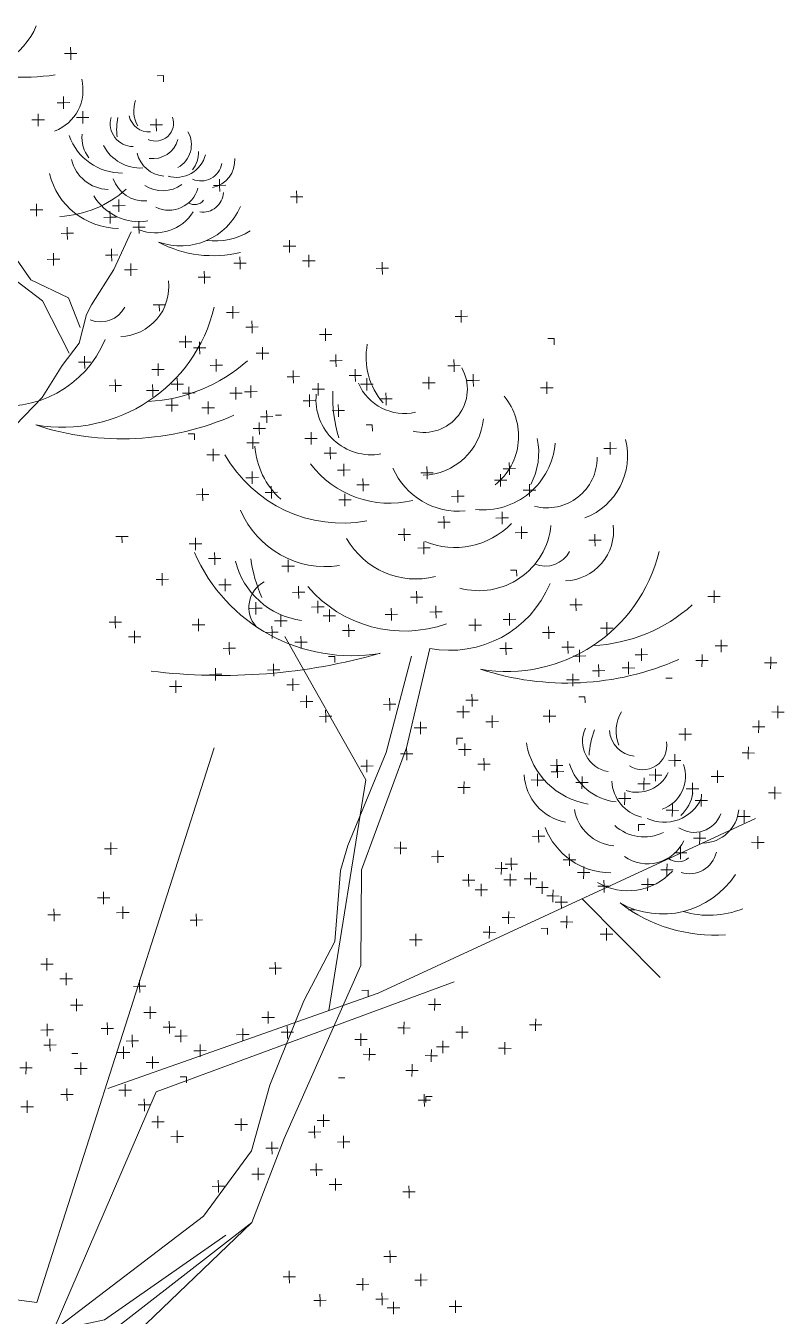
# Model space of a CAD drawing. Header units: inches. Extents: x -6800 to 96653, y -25814 to 17379.
# Drawn here: x 34997.9 to 35090.2, y 226.7 to 383.9 of the extents above; entities that cross this region are included whole.
import ezdxf

# ---------------------------------------------------------------- set-up
doc = ezdxf.new("R2010")
doc.units = ezdxf.units.IN
doc.header["$MEASUREMENT"] = 0
doc.layers.add('JARDINES', color=96, linetype='Continuous', lineweight=0)

# ---------------------------------------------------------------- blocks, each defined once
blk = doc.blocks.new('CapuliElv')
for points in [[(0.8603, 3.2645), (0.8602, 3.2743)], [(0.8603, 3.2645), (0.8504, 3.2644)], [(0.8603, 3.2645), (0.8702, 3.2646)], [(0.8603, 3.2645), (0.8604, 3.2546)], [(0.6504, 3.242), (0.667, 3.1763), (0.6985, 3.0958), (0.7001, 3.0324), (0.753, 2.9184), (0.8155, 2.8704), (0.858, 2.7869)], [(0.6627, 3.237), (0.6807, 3.1733), (0.7071, 3.1121), (0.7123, 3.0955), (0.7169, 3.0486), (0.7382, 3.0096), (0.762, 2.954), (0.7968, 2.9038), (0.8569, 2.8751), (0.8753, 2.8279)], [(1.008, 3.2293), (0.9981, 3.2291)], [(1.008, 3.2293), (1.0081, 3.2193)], [(0.8489, 3.186), (0.8487, 3.1958)], [(0.8085, 3.1586), (0.8084, 3.1684)], [(0.8489, 3.186), (0.8389, 3.1859)], [(0.8489, 3.186), (0.8588, 3.1861)], [(0.8489, 3.186), (0.849, 3.1761)], [(0.8795, 3.1626), (0.8794, 3.1724)], [(0.8085, 3.1586), (0.7986, 3.1585)], [(0.8085, 3.1586), (0.8185, 3.1588)], [(0.8085, 3.1586), (0.8087, 3.1487)], [(0.8795, 3.1626), (0.8696, 3.1625)], [(0.8795, 3.1626), (0.8894, 3.1627)], [(0.8795, 3.1626), (0.8796, 3.1527)], [(0.9966, 3.1508), (0.9867, 3.1506)], [(0.9966, 3.1508), (0.9965, 3.1605)], [(0.9966, 3.1508), (1.0065, 3.1509)], [(0.9966, 3.1508), (0.9967, 3.1408)], [(1.0975, 3.0543), (1.0974, 3.064)], [(1.0975, 3.0543), (1.0876, 3.0541)], [(1.0975, 3.0543), (1.1074, 3.0544)], [(1.0975, 3.0543), (1.0976, 3.0444)], [(1.2202, 3.036), (1.2201, 3.0457)], [(0.8058, 3.0153), (0.8057, 3.0251)], [(0.9369, 3.0218), (0.9368, 3.0316)], [(1.2202, 3.036), (1.2103, 3.0359)], [(1.2202, 3.036), (1.2302, 3.0361)], [(1.2202, 3.036), (1.2204, 3.0261)], [(0.8058, 3.0153), (0.7959, 3.0152)], [(0.8058, 3.0153), (0.8157, 3.0154)], [(0.8058, 3.0153), (0.8059, 3.0054)], [(0.9229, 3.0035), (0.913, 3.0033)], [(0.9229, 3.0035), (0.9228, 3.0132)], [(0.9229, 3.0035), (0.9328, 3.0036)], [(0.9229, 3.0035), (0.923, 2.9936)], [(0.9369, 3.0218), (0.927, 3.0217)], [(0.9369, 3.0218), (0.9468, 3.022)], [(0.9369, 3.0218), (0.937, 3.0119)], [(0.8548, 2.9779), (0.8547, 2.9876)], [(0.969, 2.9876), (0.9591, 2.9875)], [(0.969, 2.9876), (0.9689, 2.9974)], [(0.969, 2.9876), (0.9789, 2.9877)], [(0.969, 2.9876), (0.9691, 2.9777)], [(0.9566, 2.9804), (0.9289, 2.9202), (0.8933, 2.8639), (0.8856, 2.8483), (0.8738, 2.8027), (0.8467, 2.7674), (0.8146, 2.7162), (0.7724, 2.672), (0.7086, 2.6529), (0.6831, 2.6092)], [(0.8548, 2.9779), (0.8449, 2.9778)], [(0.8548, 2.9779), (0.8648, 2.978)], [(0.8548, 2.9779), (0.855, 2.968)], [(1.2088, 2.9575), (1.2087, 2.9672)], [(0.8329, 2.9365), (0.8328, 2.9462)], [(0.9255, 2.9433), (0.9156, 2.9432)], [(0.9255, 2.9433), (0.9254, 2.9531)], [(0.9255, 2.9433), (0.9354, 2.9435)], [(0.9255, 2.9433), (0.9256, 2.9334)], [(1.2088, 2.9575), (1.1989, 2.9574)], [(1.2088, 2.9575), (1.2187, 2.9576)], [(1.2088, 2.9575), (1.2089, 2.9476)], [(1.2394, 2.9341), (1.2393, 2.9438)], [(0.8329, 2.9365), (0.823, 2.9364)], [(0.8329, 2.9365), (0.8428, 2.9366)], [(0.8329, 2.9365), (0.833, 2.9266)], [(0.9561, 2.9199), (0.9462, 2.9198)], [(0.9561, 2.9199), (0.956, 2.9297)], [(0.9561, 2.9199), (0.966, 2.92)], [(0.9561, 2.9199), (0.9562, 2.91)], [(1.13, 2.9305), (1.12, 2.9303)], [(1.13, 2.9305), (1.1298, 2.9402)], [(1.13, 2.9305), (1.1399, 2.9306)], [(1.13, 2.9305), (1.1301, 2.9206)], [(1.2394, 2.9341), (1.2295, 2.934)], [(1.2394, 2.9341), (1.2494, 2.9342)], [(1.2394, 2.9341), (1.2396, 2.9242)], [(1.3565, 2.9222), (1.3466, 2.9221)], [(1.3565, 2.9222), (1.3564, 2.932)], [(1.3565, 2.9222), (1.3664, 2.9223)], [(1.3565, 2.9222), (1.3566, 2.9123)], [(1.0732, 2.9081), (1.0633, 2.9079)], [(1.0732, 2.9081), (1.0731, 2.9178)], [(1.0732, 2.9081), (1.0831, 2.9082)], [(1.0732, 2.9081), (1.0733, 2.8982)], [(1.0014, 2.8638), (0.9915, 2.8637)], [(1.0014, 2.8638), (1.0113, 2.8639)], [(1.0014, 2.8638), (1.0016, 2.8539)], [(1.1185, 2.852), (1.1184, 2.8617)], [(1.1185, 2.852), (1.1086, 2.8518)], [(1.1185, 2.852), (1.1284, 2.8521)], [(1.1185, 2.852), (1.1186, 2.842)], [(1.1492, 2.8286), (1.149, 2.8383)], [(1.4823, 2.8455), (1.4724, 2.8454)], [(1.4823, 2.8455), (1.4822, 2.8553)], [(1.4823, 2.8455), (1.4922, 2.8457)], [(1.4823, 2.8455), (1.4824, 2.8356)], [(1.1492, 2.8286), (1.1392, 2.8284)], [(1.1492, 2.8286), (1.1591, 2.8287)], [(1.1492, 2.8286), (1.1493, 2.8186)], [(1.2662, 2.8167), (1.2661, 2.8264)], [(1.043, 2.8051), (1.0331, 2.805)], [(1.043, 2.8051), (1.0429, 2.8148)], [(1.043, 2.8051), (1.053, 2.8052)], [(1.043, 2.8051), (1.0432, 2.7952)], [(1.0656, 2.7954), (1.0655, 2.8052)], [(1.1658, 2.7868), (1.1656, 2.7965)], [(1.2662, 2.8167), (1.2563, 2.8166)], [(1.2662, 2.8167), (1.2761, 2.8168)], [(1.2662, 2.8167), (1.2663, 2.8068)], [(1.63, 2.8103), (1.6201, 2.8102)], [(1.63, 2.8103), (1.6301, 2.8004)], [(0.8824, 2.7726), (0.8823, 2.7824)], [(1.0656, 2.7954), (1.0557, 2.7953)], [(1.0656, 2.7954), (1.0755, 2.7955)], [(1.0656, 2.7954), (1.0657, 2.7855)], [(1.0921, 2.7676), (1.092, 2.7774)], [(1.1658, 2.7868), (1.1559, 2.7867)], [(1.1658, 2.7868), (1.1757, 2.7869)], [(1.1658, 2.7868), (1.1659, 2.7769)], [(1.2828, 2.7749), (1.2827, 2.7847)], [(1.4709, 2.767), (1.4707, 2.7768)], [(0.8824, 2.7726), (0.8725, 2.7725)], [(0.8824, 2.7726), (0.8924, 2.7728)], [(0.8824, 2.7726), (0.8826, 2.7627)], [(0.9995, 2.7608), (0.9896, 2.7607)], [(0.9995, 2.7608), (0.9994, 2.7705)], [(0.9995, 2.7608), (1.0094, 2.7609)], [(0.9995, 2.7608), (0.9996, 2.7509)], [(1.0921, 2.7676), (1.0822, 2.7675)], [(1.0921, 2.7676), (1.102, 2.7678)], [(1.0921, 2.7676), (1.0922, 2.7577)], [(1.2148, 2.7494), (1.2147, 2.7591)], [(1.2828, 2.7749), (1.2729, 2.7748)], [(1.2828, 2.7749), (1.2927, 2.775)], [(1.2828, 2.7749), (1.283, 2.765)], [(1.3135, 2.7515), (1.3134, 2.7613)], [(1.4709, 2.767), (1.4609, 2.7669)], [(1.4709, 2.767), (1.4808, 2.7672)], [(1.4709, 2.767), (1.471, 2.7571)], [(0.9315, 2.7352), (0.9216, 2.7351)], [(0.9315, 2.7352), (0.9313, 2.7449)], [(0.9315, 2.7352), (0.9414, 2.7353)], [(0.9315, 2.7352), (0.9316, 2.7253)], [(0.9909, 2.7274), (0.9907, 2.7371)], [(1.0302, 2.7374), (1.0202, 2.7373)], [(1.0302, 2.7374), (1.03, 2.7471)], [(1.0302, 2.7374), (1.0401, 2.7375)], [(1.0302, 2.7374), (1.0303, 2.7275)], [(1.1472, 2.7255), (1.1471, 2.7353)], [(1.2148, 2.7494), (1.2049, 2.7492)], [(1.2148, 2.7494), (1.2247, 2.7495)], [(1.2148, 2.7494), (1.2149, 2.7394)], [(1.2545, 2.7296), (1.2544, 2.7393)], [(1.3135, 2.7515), (1.3036, 2.7514)], [(1.3135, 2.7515), (1.3234, 2.7516)], [(1.3135, 2.7515), (1.3136, 2.7416)], [(1.3319, 2.7375), (1.3219, 2.7374)], [(1.3319, 2.7375), (1.3317, 2.7472)], [(1.3319, 2.7375), (1.3418, 2.7376)], [(1.3319, 2.7375), (1.332, 2.7276)], [(1.4305, 2.7397), (1.4206, 2.7395)], [(1.4305, 2.7397), (1.4304, 2.7494)], [(1.4305, 2.7397), (1.4405, 2.7398)], [(1.4305, 2.7397), (1.4307, 2.7298)], [(1.5015, 2.7436), (1.4916, 2.7435)], [(1.5015, 2.7436), (1.5014, 2.7534)], [(1.5015, 2.7436), (1.5114, 2.7438)], [(1.5015, 2.7436), (1.5016, 2.7337)], [(1.6186, 2.7318), (1.6185, 2.7415)], [(0.9909, 2.7274), (0.981, 2.7273)], [(0.9909, 2.7274), (1.0008, 2.7275)], [(0.9909, 2.7274), (0.991, 2.7175)], [(1.0485, 2.7233), (1.0386, 2.7232)], [(1.0485, 2.7233), (1.0484, 2.7331)], [(1.0485, 2.7233), (1.0584, 2.7235)], [(1.0485, 2.7233), (1.0487, 2.7134)], [(1.1234, 2.7231), (1.1135, 2.723)], [(1.1234, 2.7231), (1.1233, 2.7328)], [(1.1234, 2.7231), (1.1333, 2.7232)], [(1.1234, 2.7231), (1.1235, 2.7132)], [(1.1472, 2.7255), (1.1373, 2.7254)], [(1.1472, 2.7255), (1.1571, 2.7256)], [(1.1472, 2.7255), (1.1473, 2.7156)], [(1.2405, 2.7112), (1.2404, 2.721)], [(1.2545, 2.7296), (1.2446, 2.7295)], [(1.2545, 2.7296), (1.2644, 2.7297)], [(1.2545, 2.7296), (1.2546, 2.7197)], [(1.3625, 2.7141), (1.3526, 2.714)], [(1.3625, 2.7141), (1.3624, 2.7238)], [(1.3625, 2.7141), (1.3724, 2.7142)], [(1.3625, 2.7141), (1.3626, 2.7042)], [(1.6186, 2.7318), (1.6087, 2.7317)], [(1.6186, 2.7318), (1.6285, 2.7319)], [(1.6186, 2.7318), (1.6187, 2.7219)], [(1.0215, 2.704), (1.0116, 2.7039)], [(1.0215, 2.704), (1.0214, 2.7137)], [(1.0215, 2.704), (1.0314, 2.7041)], [(1.0215, 2.704), (1.0216, 2.6941)], [(1.0792, 2.6999), (1.0693, 2.6998)], [(1.0792, 2.6999), (1.0791, 2.7097)], [(1.0792, 2.6999), (1.0891, 2.7001)], [(1.0792, 2.6999), (1.0793, 2.69)], [(1.1724, 2.6856), (1.1723, 2.6954)], [(1.2405, 2.7112), (1.2306, 2.7111)], [(1.2405, 2.7112), (1.2504, 2.7113)], [(1.2405, 2.7112), (1.2406, 2.7013)], [(1.2866, 2.6954), (1.2767, 2.6953)], [(1.2866, 2.6954), (1.2865, 2.7051)], [(1.2866, 2.6954), (1.2965, 2.6955)], [(1.2866, 2.6954), (1.2867, 2.6855)], [(1.1607, 2.667), (1.1606, 2.6767)], [(1.1724, 2.6856), (1.1625, 2.6855)], [(1.1724, 2.6856), (1.1824, 2.6858)], [(1.1724, 2.6856), (1.1726, 2.6757)], [(1.1962, 2.6881), (1.1863, 2.688)], [(1.0573, 2.6585), (1.0473, 2.6584)], [(1.0573, 2.6585), (1.0574, 2.6486)], [(1.1505, 2.6442), (1.1504, 2.654)], [(1.1607, 2.667), (1.1508, 2.6669)], [(1.1607, 2.667), (1.1706, 2.6671)], [(1.1607, 2.667), (1.1608, 2.6571)], [(1.2431, 2.6511), (1.243, 2.6608)], [(1.3406, 2.6727), (1.3307, 2.6726)], [(1.3406, 2.6727), (1.3407, 2.6628)], [(1.0871, 2.6248), (1.087, 2.6345)], [(1.1505, 2.6442), (1.1406, 2.6441)], [(1.1505, 2.6442), (1.1604, 2.6443)], [(1.1505, 2.6442), (1.1506, 2.6343)], [(1.2431, 2.6511), (1.2332, 2.651)], [(1.2431, 2.6511), (1.253, 2.6512)], [(1.2431, 2.6511), (1.2432, 2.6412)], [(1.2737, 2.6277), (1.2736, 2.6374)], [(1.7195, 2.6353), (1.7096, 2.6352)], [(1.7195, 2.6353), (1.7194, 2.645)], [(1.7195, 2.6353), (1.7294, 2.6354)], [(1.7195, 2.6353), (1.7196, 2.6254)], [(1.0871, 2.6248), (1.0772, 2.6247)], [(1.0871, 2.6248), (1.0971, 2.6249)], [(1.0871, 2.6248), (1.0873, 2.6149)], [(1.2737, 2.6277), (1.2638, 2.6276)], [(1.2737, 2.6277), (1.2836, 2.6278)], [(1.2737, 2.6277), (1.2738, 2.6178)], [(1.5589, 2.6029), (1.5588, 2.6126)], [(1.1493, 2.5885), (1.1492, 2.5982)], [(1.2953, 2.6006), (1.2854, 2.6005)], [(1.2953, 2.6006), (1.2952, 2.6104)], [(1.2953, 2.6006), (1.3052, 2.6008)], [(1.2953, 2.6006), (1.2954, 2.5907)], [(1.4278, 2.5963), (1.4179, 2.5962)], [(1.4278, 2.5963), (1.4277, 2.6061)], [(1.4278, 2.5963), (1.4377, 2.5965)], [(1.4278, 2.5963), (1.4279, 2.5864)], [(1.5449, 2.5845), (1.5448, 2.5942)], [(1.5589, 2.6029), (1.549, 2.6027)], [(1.5589, 2.6029), (1.5688, 2.603)], [(1.5589, 2.6029), (1.559, 2.5929)], [(1.0704, 2.5615), (1.0703, 2.5712)], [(1.1493, 2.5885), (1.1394, 2.5884)], [(1.1493, 2.5885), (1.1592, 2.5886)], [(1.1493, 2.5885), (1.1494, 2.5786)], [(1.1799, 2.5651), (1.1798, 2.5748)], [(1.3259, 2.5772), (1.316, 2.5771)], [(1.3259, 2.5772), (1.3258, 2.587)], [(1.3259, 2.5772), (1.3358, 2.5774)], [(1.3259, 2.5772), (1.326, 2.5673)], [(1.5449, 2.5845), (1.535, 2.5844)], [(1.5449, 2.5845), (1.5548, 2.5846)], [(1.5449, 2.5845), (1.545, 2.5746)], [(1.591, 2.5686), (1.5909, 2.5784)], [(1.0704, 2.5615), (1.0605, 2.5614)], [(1.0704, 2.5615), (1.0803, 2.5616)], [(1.0704, 2.5615), (1.0705, 2.5516)], [(1.1799, 2.5651), (1.17, 2.565)], [(1.1799, 2.5651), (1.1898, 2.5652)], [(1.1799, 2.5651), (1.18, 2.5552)], [(1.297, 2.5532), (1.2871, 2.5531)], [(1.297, 2.5532), (1.2969, 2.563)], [(1.297, 2.5532), (1.3069, 2.5534)], [(1.297, 2.5532), (1.2971, 2.5433)], [(1.4768, 2.5589), (1.4669, 2.5588)], [(1.4768, 2.5589), (1.4767, 2.5686)], [(1.4768, 2.5589), (1.4868, 2.559)], [(1.4768, 2.5589), (1.477, 2.549)], [(1.591, 2.5686), (1.5811, 2.5685)], [(1.591, 2.5686), (1.6009, 2.5688)], [(1.591, 2.5686), (1.5911, 2.5587)], [(1.5475, 2.5244), (1.5474, 2.5341)], [(1.4549, 2.5175), (1.445, 2.5174)], [(1.4549, 2.5175), (1.4548, 2.5272)], [(1.4549, 2.5175), (1.4648, 2.5176)], [(1.4549, 2.5175), (1.455, 2.5076)], [(1.5475, 2.5244), (1.5376, 2.5242)], [(1.5475, 2.5244), (1.5574, 2.5245)], [(1.5475, 2.5244), (1.5476, 2.5144)], [(1.5781, 2.501), (1.578, 2.5107)], [(0.9419, 2.4948), (0.932, 2.4947)], [(0.9419, 2.4948), (0.9518, 2.495)], [(0.9419, 2.4948), (0.942, 2.4849)], [(1.059, 2.483), (1.0589, 2.4927)], [(1.3916, 2.498), (1.3816, 2.4979)], [(1.3916, 2.498), (1.3914, 2.5078)], [(1.3916, 2.498), (1.4015, 2.4982)], [(1.3916, 2.498), (1.3917, 2.4881)], [(1.5781, 2.501), (1.5682, 2.5008)], [(1.5781, 2.501), (1.588, 2.5011)], [(1.5781, 2.501), (1.5782, 2.491)], [(1.6952, 2.4891), (1.6853, 2.489)], [(1.6952, 2.4891), (1.6951, 2.4988)], [(1.6952, 2.4891), (1.7051, 2.4892)], [(1.6952, 2.4891), (1.6953, 2.4792)], [(1.059, 2.483), (1.0491, 2.4829)], [(1.059, 2.483), (1.0689, 2.4831)], [(1.059, 2.483), (1.0591, 2.4731)], [(1.0896, 2.4596), (1.0895, 2.4693)], [(1.4228, 2.4766), (1.4129, 2.4764)], [(1.4228, 2.4766), (1.4227, 2.4863)], [(1.4228, 2.4766), (1.4327, 2.4767)], [(1.4228, 2.4766), (1.4229, 2.4667)], [(1.0896, 2.4596), (1.0797, 2.4595)], [(1.0896, 2.4596), (1.0995, 2.4597)], [(1.0896, 2.4596), (1.0897, 2.4497)], [(1.2067, 2.4477), (1.1968, 2.4476)], [(1.2067, 2.4477), (1.2066, 2.4575)], [(1.2067, 2.4477), (1.2166, 2.4478)], [(1.2067, 2.4477), (1.2068, 2.4378)], [(1.0061, 2.4264), (0.9962, 2.4263)], [(1.0061, 2.4264), (1.006, 2.4362)], [(1.0061, 2.4264), (1.016, 2.4266)], [(1.0061, 2.4264), (1.0062, 2.4165)], [(1.1062, 2.4178), (1.1061, 2.4276)], [(1.5705, 2.4413), (1.5606, 2.4412)], [(1.5705, 2.4413), (1.5706, 2.4314)], [(1.1062, 2.4178), (1.0963, 2.4177)], [(1.1062, 2.4178), (1.1161, 2.4179)], [(1.1062, 2.4178), (1.1064, 2.4079)], [(1.2233, 2.406), (1.2134, 2.4058)], [(1.2233, 2.406), (1.2232, 2.4157)], [(1.2233, 2.406), (1.2332, 2.4061)], [(1.2233, 2.406), (1.2234, 2.396)], [(1.4113, 2.3981), (1.4112, 2.4078)], [(1.8849, 2.3991), (1.885, 2.4088)], [(1.1553, 2.3804), (1.1551, 2.3901)], [(1.2539, 2.3826), (1.2538, 2.3923)], [(1.4113, 2.3981), (1.4014, 2.3979)], [(1.4113, 2.3981), (1.4212, 2.3982)], [(1.4113, 2.3981), (1.4114, 2.3882)], [(1.665, 2.3861), (1.6551, 2.386)], [(1.665, 2.3861), (1.6649, 2.3958)], [(1.665, 2.3861), (1.675, 2.3862)], [(1.665, 2.3861), (1.6652, 2.3762)], [(1.8849, 2.3991), (1.875, 2.3992)], [(1.8849, 2.3991), (1.8848, 2.3892)], [(1.8849, 2.3991), (1.8948, 2.399)], [(0.9313, 2.3584), (0.9312, 2.3681)], [(1.1553, 2.3804), (1.1453, 2.3803)], [(1.1553, 2.3804), (1.1652, 2.3805)], [(1.1553, 2.3804), (1.1554, 2.3705)], [(1.195, 2.3606), (1.1949, 2.3704)], [(1.2539, 2.3826), (1.244, 2.3824)], [(1.2539, 2.3826), (1.2639, 2.3827)], [(1.2539, 2.3826), (1.2541, 2.3726)], [(1.2723, 2.3685), (1.2624, 2.3684)], [(1.2723, 2.3685), (1.2722, 2.3783)], [(1.2723, 2.3685), (1.2822, 2.3686)], [(1.2723, 2.3685), (1.2724, 2.3586)], [(1.371, 2.3707), (1.3611, 2.3706)], [(1.371, 2.3707), (1.3709, 2.3804)], [(1.371, 2.3707), (1.3809, 2.3708)], [(1.371, 2.3707), (1.3711, 2.3608)], [(1.442, 2.3747), (1.4321, 2.3745)], [(1.442, 2.3747), (1.4419, 2.3844)], [(1.442, 2.3747), (1.4519, 2.3748)], [(1.442, 2.3747), (1.4421, 2.3648)], [(1.559, 2.3628), (1.5589, 2.3725)], [(0.9313, 2.3584), (0.9214, 2.3583)], [(0.9313, 2.3584), (0.9412, 2.3585)], [(0.9313, 2.3584), (0.9315, 2.3485)], [(0.962, 2.335), (0.9619, 2.3447)], [(1.0639, 2.3541), (1.054, 2.354)], [(1.0639, 2.3541), (1.0638, 2.3638)], [(1.0639, 2.3541), (1.0738, 2.3542)], [(1.0639, 2.3541), (1.064, 2.3442)], [(1.181, 2.3422), (1.1808, 2.352)], [(1.195, 2.3606), (1.1851, 2.3605)], [(1.195, 2.3606), (1.2049, 2.3607)], [(1.195, 2.3606), (1.1951, 2.3507)], [(1.303, 2.3451), (1.2931, 2.345)], [(1.303, 2.3451), (1.3029, 2.3548)], [(1.303, 2.3451), (1.3129, 2.3452)], [(1.303, 2.3451), (1.3031, 2.3352)], [(1.5044, 2.3537), (1.4945, 2.3535)], [(1.5044, 2.3537), (1.5043, 2.3634)], [(1.5044, 2.3537), (1.5144, 2.3538)], [(1.5044, 2.3537), (1.5046, 2.3438)], [(1.559, 2.3628), (1.5491, 2.3627)], [(1.559, 2.3628), (1.569, 2.3629)], [(1.559, 2.3628), (1.5592, 2.3529)], [(1.6215, 2.3418), (1.6214, 2.3515)], [(1.7141, 2.3487), (1.7042, 2.3485)], [(1.7141, 2.3487), (1.714, 2.3584)], [(1.7141, 2.3487), (1.724, 2.3488)], [(1.7141, 2.3487), (1.7142, 2.3387)], [(0.962, 2.335), (0.9521, 2.3349)], [(0.962, 2.335), (0.9719, 2.3351)], [(0.962, 2.335), (0.9621, 2.3251)], [(1.1129, 2.3167), (1.1128, 2.3264)], [(1.181, 2.3422), (1.171, 2.3421)], [(1.181, 2.3422), (1.1909, 2.3424)], [(1.181, 2.3422), (1.1811, 2.3323)], [(1.2716, 1.7396), (1.3302, 2.1071), (1.2014, 2.3354)], [(1.2271, 2.3264), (1.2172, 2.3263)], [(1.2271, 2.3264), (1.227, 2.3361)], [(1.2271, 2.3264), (1.237, 2.3265)], [(1.2271, 2.3264), (1.2272, 2.3165)], [(1.5535, 2.3162), (1.5534, 2.326)], [(1.6215, 2.3418), (1.6116, 2.3417)], [(1.6215, 2.3418), (1.6314, 2.3419)], [(1.6215, 2.3418), (1.6216, 2.3319)], [(1.6522, 2.3184), (1.652, 2.3281)], [(1.8963, 2.3206), (1.8964, 2.3303)], [(1.403, 2.3041), (1.3625, 2.1504), (1.3019, 2.0026), (1.2901, 1.9624), (1.2812, 1.8496), (1.2318, 1.7551), (1.1773, 1.6207), (1.1484, 1.5157), (1.072, 1.4116), (0.8323, 1.2293)], [(1.4322, 2.3166), (1.3953, 2.1583), (1.3232, 1.9637), (1.3224, 1.8115), (1.2004, 1.5356), (1.1488, 1.4019), (0.9543, 1.2154)], [(1.1129, 2.3167), (1.103, 2.3166)], [(1.1129, 2.3167), (1.1228, 2.3168)], [(1.1129, 2.3167), (1.113, 2.3068)], [(1.281, 2.3037), (1.2711, 2.3036)], [(1.281, 2.3037), (1.2812, 2.2938)], [(1.5535, 2.3162), (1.5436, 2.3161)], [(1.5535, 2.3162), (1.5634, 2.3163)], [(1.5535, 2.3162), (1.5536, 2.3063)], [(1.6522, 2.3184), (1.6422, 2.3183)], [(1.6522, 2.3184), (1.6621, 2.3185)], [(1.6522, 2.3184), (1.6523, 2.3085)], [(1.6705, 2.3044), (1.6606, 2.3042)], [(1.6705, 2.3044), (1.6704, 2.3141)], [(1.6705, 2.3044), (1.6805, 2.3045)], [(1.6705, 2.3044), (1.6707, 2.2944)], [(1.7692, 2.3065), (1.7593, 2.3064)], [(1.7692, 2.3065), (1.7691, 2.3163)], [(1.7692, 2.3065), (1.7791, 2.3067)], [(1.7692, 2.3065), (1.7693, 2.2966)], [(1.8657, 2.2972), (1.8658, 2.3069)], [(1.8963, 2.3206), (1.8864, 2.3207)], [(1.8963, 2.3206), (1.8962, 2.3107)], [(1.8963, 2.3206), (1.9062, 2.3205)], [(1.9752, 2.2936), (1.9753, 2.3033)], [(1.091, 2.2753), (1.0909, 2.285)], [(1.1835, 2.2821), (1.1834, 2.2919)], [(1.7012, 2.281), (1.7011, 2.2907)], [(1.7486, 2.2853), (1.7387, 2.2854)], [(1.7486, 2.2853), (1.7485, 2.2754)], [(1.7486, 2.2853), (1.7487, 2.2951)], [(1.7486, 2.2853), (1.7585, 2.2852)], [(1.8657, 2.2972), (1.8558, 2.2973)], [(1.8657, 2.2972), (1.8656, 2.2873)], [(1.8657, 2.2972), (1.8756, 2.2971)], [(1.9752, 2.2936), (1.9653, 2.2937)], [(1.9752, 2.2936), (1.975, 2.2837)], [(1.9752, 2.2936), (1.9851, 2.2934)], [(1.0276, 2.2558), (1.0275, 2.2655)], [(1.091, 2.2753), (1.0811, 2.2751)], [(1.091, 2.2753), (1.1009, 2.2754)], [(1.091, 2.2753), (1.0911, 2.2653)], [(1.1835, 2.2821), (1.1736, 2.282)], [(1.1835, 2.2821), (1.1935, 2.2822)], [(1.1835, 2.2821), (1.1837, 2.2722)], [(1.2142, 2.2587), (1.2141, 2.2684)], [(1.66, 2.2663), (1.6501, 2.2662)], [(1.66, 2.2663), (1.6599, 2.2761)], [(1.66, 2.2663), (1.6699, 2.2664)], [(1.66, 2.2663), (1.6601, 2.2564)], [(1.7012, 2.281), (1.6913, 2.2808)], [(1.7012, 2.281), (1.7111, 2.2811)], [(1.7012, 2.281), (1.7013, 2.271)], [(1.8183, 2.2691), (1.8083, 2.269)], [(1.0276, 2.2558), (1.0177, 2.2557)], [(1.0276, 2.2558), (1.0375, 2.2559)], [(1.0276, 2.2558), (1.0277, 2.2459)], [(1.2142, 2.2587), (1.2043, 2.2586)], [(1.2142, 2.2587), (1.2241, 2.2588)], [(1.2142, 2.2587), (1.2143, 2.2488)], [(1.2357, 2.2317), (1.2356, 2.2414)], [(1.4994, 2.2339), (1.4993, 2.2436)], [(1.2357, 2.2317), (1.2258, 2.2316)], [(1.2357, 2.2317), (1.2457, 2.2318)], [(1.2357, 2.2317), (1.2359, 2.2218)], [(1.3683, 2.2274), (1.3584, 2.2273)], [(1.3683, 2.2274), (1.3682, 2.2371)], [(1.3683, 2.2274), (1.3782, 2.2275)], [(1.3683, 2.2274), (1.3684, 2.2175)], [(1.4854, 2.2155), (1.4852, 2.2252)], [(1.4994, 2.2339), (1.4895, 2.2338)], [(1.4994, 2.2339), (1.5093, 2.234)], [(1.4994, 2.2339), (1.4995, 2.224)], [(1.6793, 2.2395), (1.6693, 2.2394)], [(1.6793, 2.2395), (1.6794, 2.2296)], [(1.9866, 2.2151), (1.9867, 2.2248)], [(1.2664, 2.2083), (1.2565, 2.2082)], [(1.2664, 2.2083), (1.2663, 2.218)], [(1.2664, 2.2083), (1.2763, 2.2084)], [(1.2664, 2.2083), (1.2665, 2.1984)], [(1.4854, 2.2155), (1.4755, 2.2154)], [(1.4854, 2.2155), (1.4953, 2.2156)], [(1.4854, 2.2155), (1.4855, 2.2056)], [(1.5315, 2.1997), (1.5314, 2.2094)], [(1.6228, 2.2086), (1.6129, 2.2088)], [(1.6228, 2.2086), (1.6227, 2.1987)], [(1.6228, 2.2086), (1.6229, 2.2184)], [(1.6228, 2.2086), (1.6327, 2.2085)], [(1.956, 2.1917), (1.9561, 2.2014)], [(1.9866, 2.2151), (1.9767, 2.2152)], [(1.9866, 2.2151), (1.9865, 2.2052)], [(1.9866, 2.2151), (1.9965, 2.2149)], [(1.4173, 2.1899), (1.4074, 2.1898)], [(1.4173, 2.1899), (1.4172, 2.1997)], [(1.4173, 2.1899), (1.4272, 2.1901)], [(1.4173, 2.1899), (1.4174, 2.18)], [(1.5315, 2.1997), (1.5216, 2.1996)], [(1.5315, 2.1997), (1.5414, 2.1998)], [(1.5315, 2.1997), (1.5316, 2.1898)], [(1.8389, 2.1798), (1.829, 2.1799)], [(1.8389, 2.1798), (1.8388, 2.1699)], [(1.8389, 2.1798), (1.839, 2.1895)], [(1.8389, 2.1798), (1.8488, 2.1797)], [(1.956, 2.1917), (1.9461, 2.1918)], [(1.956, 2.1917), (1.9558, 2.1818)], [(1.956, 2.1917), (1.9659, 2.1915)], [(1.4751, 2.1734), (1.475, 2.1635)], [(1.4751, 2.1734), (1.485, 2.1733)], [(1.4879, 2.1554), (1.4878, 2.1651)], [(1.9393, 2.1499), (1.9395, 2.1596)], [(1.332, 2.1291), (1.3319, 2.1388)], [(1.3954, 2.1485), (1.3855, 2.1484)], [(1.3954, 2.1485), (1.3953, 2.1583)], [(1.3954, 2.1485), (1.4053, 2.1486)], [(1.3954, 2.1485), (1.3955, 2.1386)], [(1.4879, 2.1554), (1.478, 2.1553)], [(1.4879, 2.1554), (1.4979, 2.1555)], [(1.4879, 2.1554), (1.4881, 2.1455)], [(1.5186, 2.132), (1.5185, 2.1417)], [(1.6343, 2.1301), (1.6344, 2.1399)], [(1.8223, 2.138), (1.8224, 2.1478)], [(1.9393, 2.1499), (1.9294, 2.15)], [(1.9393, 2.1499), (1.9392, 2.14)], [(1.9393, 2.1499), (1.9493, 2.1498)], [(1.332, 2.1291), (1.3221, 2.1289)], [(1.332, 2.1291), (1.3419, 2.1292)], [(1.332, 2.1291), (1.3321, 2.1192)], [(1.5186, 2.132), (1.5087, 2.1319)], [(1.5186, 2.132), (1.5285, 2.1321)], [(1.5186, 2.132), (1.5187, 2.1221)], [(1.6343, 2.1301), (1.6243, 2.1303)], [(1.6357, 2.1201), (1.6257, 2.12)], [(1.6343, 2.1301), (1.6341, 2.1202)], [(1.6343, 2.1301), (1.6442, 2.13)], [(1.6357, 2.1201), (1.6355, 2.1299)], [(1.6357, 2.1201), (1.6456, 2.1202)], [(1.6357, 2.1201), (1.6358, 2.1102)], [(1.7916, 2.1146), (1.7918, 2.1244)], [(1.8223, 2.138), (1.8124, 2.1382)], [(1.8223, 2.138), (1.8222, 2.1281)], [(1.8223, 2.138), (1.8322, 2.1379)], [(1.8903, 2.1125), (1.8904, 2.1222)], [(1.4865, 2.0949), (1.4867, 2.1046)], [(1.6036, 2.1067), (1.5937, 2.1069)], [(1.6036, 2.1067), (1.6035, 2.0968)], [(1.6036, 2.1067), (1.6037, 2.1165)], [(1.6036, 2.1067), (1.6135, 2.1066)], [(1.6746, 2.1028), (1.6647, 2.1029)], [(1.6746, 2.1028), (1.6744, 2.0929)], [(1.6746, 2.1028), (1.6747, 2.1125)], [(1.6746, 2.1028), (1.6845, 2.1027)], [(1.7733, 2.1006), (1.7633, 2.1007)], [(1.7733, 2.1006), (1.7731, 2.0907)], [(1.7733, 2.1006), (1.7734, 2.1103)], [(1.7733, 2.1006), (1.7832, 2.1005)], [(1.7916, 2.1146), (1.7817, 2.1148)], [(1.7916, 2.1146), (1.7915, 2.1047)], [(1.7916, 2.1146), (1.8015, 2.1145)], [(1.8506, 2.0927), (1.8507, 2.1024)], [(1.8903, 2.1125), (1.8804, 2.1126)], [(1.8903, 2.1125), (1.8902, 2.1025)], [(1.8903, 2.1125), (1.9002, 2.1123)], [(1.4865, 2.0949), (1.4766, 2.095)], [(1.4865, 2.0949), (1.4864, 2.085)], [(1.4865, 2.0949), (1.4965, 2.0948)], [(1.7426, 2.0772), (1.7327, 2.0773)], [(1.7426, 2.0772), (1.7425, 2.0673)], [(1.7426, 2.0772), (1.7427, 2.0869)], [(1.7426, 2.0772), (1.7525, 2.0771)], [(1.8506, 2.0927), (1.8407, 2.0928)], [(1.8506, 2.0927), (1.8505, 2.0828)], [(1.8506, 2.0927), (1.8605, 2.0926)], [(1.8646, 2.0743), (1.8647, 2.0841)], [(1.9817, 2.0862), (1.9718, 2.0863)], [(1.9817, 2.0862), (1.9816, 2.0763)], [(1.9817, 2.0862), (1.9818, 2.0959)], [(1.9817, 2.0862), (1.9916, 2.0861)], [(1.8185, 2.0585), (1.8086, 2.0586)], [(1.8185, 2.0585), (1.8184, 2.0486)], [(1.8185, 2.0585), (1.8186, 2.0682)], [(1.8185, 2.0585), (1.8284, 2.0584)], [(1.8646, 2.0743), (1.8547, 2.0744)], [(1.8646, 2.0743), (1.8645, 2.0644)], [(1.8646, 2.0743), (1.8745, 2.0742)], [(1.9327, 2.0488), (1.9328, 2.0585)], [(1.7645, 2.0358), (1.7644, 2.0259)], [(1.7645, 2.0358), (1.7744, 2.0357)], [(1.9327, 2.0488), (1.9228, 2.0489)], [(1.9327, 2.0488), (1.9326, 2.0388)], [(1.9327, 2.0488), (1.9426, 2.0486)], [(1.6055, 2.0171), (1.5956, 2.017)], [(1.6055, 2.0171), (1.6054, 2.0269)], [(1.6055, 2.0171), (1.6154, 2.0172)], [(1.6055, 2.0171), (1.6056, 2.0072)], [(1.862, 2.0142), (1.8622, 2.0239)], [(1.9546, 2.0073), (1.9547, 2.0171)], [(0.9241, 1.9974), (0.9142, 1.9973)], [(0.9241, 1.9974), (0.924, 2.0071)], [(0.9241, 1.9974), (0.9341, 1.9975)], [(0.9241, 1.9974), (0.9243, 1.9875)], [(1.3856, 1.9984), (1.3757, 1.9985)], [(1.3856, 1.9984), (1.3855, 1.9885)], [(1.3856, 1.9984), (1.3857, 2.0081)], [(1.3856, 1.9984), (1.3955, 1.9983)], [(1.8314, 1.9908), (1.8315, 2.0005)], [(1.862, 2.0142), (1.8521, 2.0143)], [(1.862, 2.0142), (1.8619, 2.0043)], [(1.862, 2.0142), (1.872, 2.0141)], [(1.9546, 2.0073), (1.9447, 2.0075)], [(1.9546, 2.0073), (1.9545, 1.9974)], [(1.9546, 2.0073), (1.9645, 2.0072)], [(1.4449, 1.9847), (1.435, 1.9846)], [(1.4449, 1.9847), (1.4448, 1.9944)], [(1.4449, 1.9847), (1.4548, 1.9848)], [(1.4449, 1.9847), (1.445, 1.9748)], [(1.5462, 1.966), (1.5463, 1.9757)], [(1.562, 1.9728), (1.5619, 1.9826)], [(1.6545, 1.9797), (1.6446, 1.9796)], [(1.6545, 1.9797), (1.6544, 1.9894)], [(1.6545, 1.9797), (1.6645, 1.9798)], [(1.6545, 1.9797), (1.6547, 1.9698)], [(1.8314, 1.9908), (1.8215, 1.9909)], [(1.8314, 1.9908), (1.8313, 1.9809)], [(1.8314, 1.9908), (1.8413, 1.9907)], [(1.4939, 1.9472), (1.4938, 1.957)], [(1.5462, 1.966), (1.5363, 1.9661)], [(1.5462, 1.966), (1.5461, 1.956)], [(1.5462, 1.966), (1.5561, 1.9658)], [(1.562, 1.9728), (1.5521, 1.9727)], [(1.5602, 1.9476), (1.5603, 1.9573)], [(1.562, 1.9728), (1.5719, 1.9729)], [(1.562, 1.9728), (1.5621, 1.9629)], [(1.5926, 1.9494), (1.5925, 1.9592)], [(1.6773, 1.9595), (1.6674, 1.9596)], [(1.6773, 1.9595), (1.6772, 1.9495)], [(1.6773, 1.9595), (1.6774, 1.9692)], [(1.6773, 1.9595), (1.6872, 1.9593)], [(1.8098, 1.9638), (1.7999, 1.9639)], [(1.8098, 1.9638), (1.8097, 1.9538)], [(1.8098, 1.9638), (1.81, 1.9735)], [(1.8098, 1.9638), (1.8198, 1.9636)], [(1.4939, 1.9472), (1.484, 1.9471)], [(1.4939, 1.9472), (1.5038, 1.9474)], [(1.4939, 1.9472), (1.4941, 1.9373)], [(1.5141, 1.9318), (1.5142, 1.9415)], [(1.5602, 1.9476), (1.5503, 1.9477)], [(1.5602, 1.9476), (1.5601, 1.9377)], [(1.5602, 1.9476), (1.5701, 1.9475)], [(1.5926, 1.9494), (1.5827, 1.9493)], [(1.5926, 1.9494), (1.6025, 1.9495)], [(1.5926, 1.9494), (1.5927, 1.9395)], [(1.611, 1.9354), (1.6011, 1.9353)], [(1.611, 1.9354), (1.6109, 1.9451)], [(1.611, 1.9354), (1.6209, 1.9355)], [(1.611, 1.9354), (1.6111, 1.9255)], [(1.7097, 1.9376), (1.6998, 1.9374)], [(1.7097, 1.9376), (1.7096, 1.9473)], [(1.7097, 1.9376), (1.7196, 1.9377)], [(1.7097, 1.9376), (1.7098, 1.9276)], [(1.7792, 1.9404), (1.7693, 1.9405)], [(1.7792, 1.9404), (1.7791, 1.9304)], [(1.7792, 1.9404), (1.7793, 1.9501)], [(1.7792, 1.9404), (1.7891, 1.9402)], [(0.9127, 1.9189), (0.9028, 1.9188)], [(0.9127, 1.9189), (0.9126, 1.9286)], [(0.9127, 1.9189), (0.9226, 1.919)], [(0.9127, 1.9189), (0.9128, 1.909)], [(1.5141, 1.9318), (1.5042, 1.9319)], [(1.5141, 1.9318), (1.514, 1.9218)], [(1.5141, 1.9318), (1.524, 1.9316)], [(1.6283, 1.922), (1.6184, 1.9221)], [(1.6283, 1.922), (1.6281, 1.9121)], [(1.6283, 1.922), (1.6284, 1.9318)], [(1.6283, 1.922), (1.6382, 1.9219)], [(1.6416, 1.912), (1.6415, 1.9217)], [(0.8339, 1.8919), (0.8239, 1.8918)], [(0.8339, 1.8919), (0.8337, 1.9016)], [(0.8339, 1.8919), (0.8438, 1.892)], [(0.8339, 1.8919), (0.834, 1.882)], [(0.9433, 1.8955), (0.9334, 1.8954)], [(0.9433, 1.8955), (0.9432, 1.9052)], [(0.9433, 1.8955), (0.9533, 1.8956)], [(0.9433, 1.8955), (0.9435, 1.8856)], [(1.0604, 1.8836), (1.0603, 1.8934)], [(1.5576, 1.8875), (1.5578, 1.8972)], [(1.6416, 1.912), (1.6317, 1.9119)], [(1.6416, 1.912), (1.6516, 1.9121)], [(1.6416, 1.912), (1.6418, 1.9021)], [(1.7587, 1.9001), (1.7488, 1.9)], [(1.0604, 1.8836), (1.0505, 1.8835)], [(1.0604, 1.8836), (1.0703, 1.8838)], [(1.0604, 1.8836), (1.0605, 1.8737)], [(1.527, 1.8641), (1.5271, 1.8738)], [(1.5576, 1.8875), (1.5477, 1.8876)], [(1.5576, 1.8875), (1.5575, 1.8775)], [(1.5576, 1.8875), (1.5675, 1.8873)], [(1.6502, 1.8806), (1.6403, 1.8807)], [(1.6502, 1.8806), (1.6501, 1.8707)], [(1.6502, 1.8806), (1.6503, 1.8903)], [(1.6502, 1.8806), (1.6601, 1.8805)], [(1.4099, 1.8522), (1.4, 1.8523)], [(1.4099, 1.8522), (1.4098, 1.8423)], [(1.4099, 1.8522), (1.41, 1.8619)], [(1.4099, 1.8522), (1.4198, 1.8521)], [(1.527, 1.8641), (1.5171, 1.8642)], [(1.527, 1.8641), (1.5269, 1.8541)], [(1.527, 1.8641), (1.5369, 1.8639)], [(1.6197, 1.8706), (1.6098, 1.8704)], [(1.6197, 1.8706), (1.6198, 1.8607)], [(1.7136, 1.8611), (1.7037, 1.8613)], [(1.7136, 1.8611), (1.7134, 1.8512)], [(1.7136, 1.8611), (1.7137, 1.8709)], [(1.7136, 1.8611), (1.7235, 1.861)], [(0.8224, 1.8134), (0.8125, 1.8133)], [(0.8224, 1.8134), (0.8223, 1.8231)], [(0.8224, 1.8134), (0.8323, 1.8135)], [(0.8224, 1.8134), (0.8225, 1.8035)], [(1.1862, 1.807), (1.1861, 1.8167)], [(0.8531, 1.79), (0.8431, 1.7899)], [(0.8531, 1.79), (0.8529, 1.7997)], [(0.8531, 1.79), (0.863, 1.7901)], [(0.8531, 1.79), (0.8532, 1.7801)], [(1.1862, 1.807), (1.1763, 1.8068)], [(1.1862, 1.807), (1.1961, 1.8071)], [(1.1862, 1.807), (1.1863, 1.7971)], [(0.9701, 1.7781), (0.9602, 1.778)], [(0.9701, 1.7781), (0.97, 1.7879)], [(0.9701, 1.7781), (0.98, 1.7782)], [(0.9701, 1.7781), (0.9702, 1.7682)], [(0.9963, 1.6097), (1.4708, 1.7853)], [(1.3339, 1.7717), (1.324, 1.7716)], [(1.3339, 1.7717), (1.334, 1.7618)], [(0.8697, 1.7482), (0.8598, 1.7481)], [(0.8697, 1.7482), (0.8695, 1.758)], [(0.8697, 1.7482), (0.8796, 1.7483)], [(0.8697, 1.7482), (0.8698, 1.7383)], [(1.4401, 1.7492), (1.4302, 1.7493)], [(1.4401, 1.7492), (1.4399, 1.7393)], [(1.4401, 1.7492), (1.4402, 1.7589)], [(1.4401, 1.7492), (1.45, 1.7491)], [(0.9867, 1.7364), (0.9768, 1.7362)], [(0.9867, 1.7364), (0.9866, 1.7461)], [(0.9867, 1.7364), (0.9966, 1.7365)], [(0.9867, 1.7364), (0.9869, 1.7264)], [(1.1748, 1.7285), (1.1648, 1.7283)], [(1.1748, 1.7285), (1.1746, 1.7382)], [(1.1748, 1.7285), (1.1847, 1.7286)], [(1.1748, 1.7285), (1.1749, 1.7186)], [(0.8228, 1.7085), (0.8129, 1.7084)], [(0.8228, 1.7085), (0.8227, 1.7183)], [(0.8228, 1.7085), (0.8327, 1.7087)], [(0.8228, 1.7085), (0.8229, 1.6986)], [(0.9187, 1.7108), (0.9088, 1.7107)], [(0.9187, 1.7108), (0.9186, 1.7205)], [(0.9187, 1.7108), (0.9286, 1.7109)], [(0.9187, 1.7108), (0.9188, 1.7009)], [(1.0174, 1.713), (1.0075, 1.7128)], [(1.0174, 1.713), (1.0173, 1.7227)], [(1.0174, 1.713), (1.0273, 1.7131)], [(1.0174, 1.713), (1.0175, 1.703)], [(1.0358, 1.6989), (1.0356, 1.7086)], [(1.1344, 1.7011), (1.1343, 1.7108)], [(1.2054, 1.7051), (1.2053, 1.7148)], [(1.391, 1.7118), (1.3811, 1.7119)], [(1.391, 1.7118), (1.3909, 1.7019)], [(1.391, 1.7118), (1.3912, 1.7215)], [(1.391, 1.7118), (1.401, 1.7116)], [(1.4836, 1.7049), (1.4837, 1.7146)], [(1.6007, 1.7168), (1.5908, 1.7169)], [(1.6007, 1.7168), (1.6006, 1.7069)], [(1.6007, 1.7168), (1.6008, 1.7265)], [(1.6007, 1.7168), (1.6106, 1.7166)], [(0.8273, 1.6845), (0.8272, 1.6942)], [(0.9584, 1.691), (0.9485, 1.6909)], [(0.9584, 1.691), (0.9583, 1.7007)], [(0.9584, 1.691), (0.9683, 1.6911)], [(0.9584, 1.691), (0.9585, 1.6811)], [(1.0358, 1.6989), (1.0259, 1.6988)], [(1.0358, 1.6989), (1.0457, 1.699)], [(1.0358, 1.6989), (1.0359, 1.689)], [(1.1344, 1.7011), (1.1245, 1.701)], [(1.1344, 1.7011), (1.1444, 1.7012)], [(1.1344, 1.7011), (1.1346, 1.6912)], [(1.2054, 1.7051), (1.1955, 1.7049)], [(1.2054, 1.7051), (1.2153, 1.7052)], [(1.2054, 1.7051), (1.2055, 1.6951)], [(1.3225, 1.6932), (1.3126, 1.6931)], [(1.3225, 1.6932), (1.3224, 1.7029)], [(1.3225, 1.6932), (1.3324, 1.6933)], [(1.3225, 1.6932), (1.3226, 1.6833)], [(1.453, 1.6815), (1.4531, 1.6912)], [(1.4836, 1.7049), (1.4737, 1.705)], [(1.4836, 1.7049), (1.4835, 1.695)], [(1.4836, 1.7049), (1.4935, 1.7048)], [(1.5516, 1.6793), (1.5518, 1.6891)], [(0.8273, 1.6845), (0.8174, 1.6844)], [(0.8273, 1.6845), (0.8372, 1.6846)], [(0.8273, 1.6845), (0.8274, 1.6746)], [(0.8718, 1.6711), (0.8619, 1.671)], [(0.9444, 1.6726), (0.9345, 1.6725)], [(0.9444, 1.6726), (0.9443, 1.6824)], [(0.9444, 1.6726), (0.9543, 1.6728)], [(0.9444, 1.6726), (0.9445, 1.6627)], [(0.9905, 1.6568), (0.9904, 1.6665)], [(1.0664, 1.6755), (1.0565, 1.6754)], [(1.0664, 1.6755), (1.0663, 1.6852)], [(1.0664, 1.6755), (1.0763, 1.6756)], [(1.0664, 1.6755), (1.0665, 1.6656)], [(1.3359, 1.6696), (1.326, 1.6698)], [(1.3359, 1.6696), (1.3358, 1.6597)], [(1.3359, 1.6696), (1.336, 1.6794)], [(1.3359, 1.6696), (1.3458, 1.6695)], [(1.4346, 1.6675), (1.4247, 1.6676)], [(1.4346, 1.6675), (1.4345, 1.6576)], [(1.4346, 1.6675), (1.4347, 1.6772)], [(1.4346, 1.6675), (1.4445, 1.6673)], [(1.453, 1.6815), (1.443, 1.6816)], [(1.453, 1.6815), (1.4528, 1.6716)], [(1.453, 1.6815), (1.4629, 1.6814)], [(1.5516, 1.6793), (1.5417, 1.6794)], [(1.5516, 1.6793), (1.5515, 1.6694)], [(1.5516, 1.6793), (1.5616, 1.6792)], [(0.7892, 1.6482), (0.7793, 1.6483)], [(0.7892, 1.6482), (0.7891, 1.6383)], [(0.7892, 1.6482), (0.7893, 1.658)], [(0.7892, 1.6482), (0.7991, 1.6481)], [(0.8763, 1.6471), (0.8664, 1.6469)], [(0.8763, 1.6471), (0.8762, 1.6568)], [(0.8763, 1.6471), (0.8863, 1.6472)], [(0.8763, 1.6471), (0.8765, 1.6372)], [(0.9905, 1.6568), (0.9806, 1.6567)], [(0.9905, 1.6568), (1.0004, 1.6569)], [(0.9905, 1.6568), (0.9906, 1.6469)], [(1.4039, 1.6441), (1.404, 1.6538)], [(1.0445, 1.6341), (1.0346, 1.634)], [(1.0445, 1.6341), (1.0446, 1.6242)], [(1.2869, 1.6322), (1.2968, 1.6321)], [(1.4039, 1.6441), (1.394, 1.6442)], [(1.4039, 1.6441), (1.4038, 1.6342)], [(1.4039, 1.6441), (1.4138, 1.6439)], [(0.9963, 1.6097), (0.8323, 1.2293), (0.9143, 1.2468), (1.1076, 1.3814)], [(0.8544, 1.6057), (0.8445, 1.6055)], [(0.8544, 1.6057), (0.8543, 1.6154)], [(0.8544, 1.6057), (0.8643, 1.6058)], [(0.8544, 1.6057), (0.8545, 1.5957)], [(0.947, 1.6125), (0.9371, 1.6124)], [(0.947, 1.6125), (0.9469, 1.6222)], [(0.947, 1.6125), (0.9569, 1.6126)], [(0.947, 1.6125), (0.9471, 1.6026)], [(1.4234, 1.5967), (1.4233, 1.6064)], [(0.791, 1.5862), (0.7811, 1.5861)], [(0.791, 1.5862), (0.7909, 1.5959)], [(0.791, 1.5862), (0.801, 1.5863)], [(0.791, 1.5862), (0.7912, 1.5763)], [(0.9776, 1.5891), (0.9677, 1.589)], [(0.9776, 1.5891), (0.9775, 1.5988)], [(0.9776, 1.5891), (0.9875, 1.5892)], [(0.9776, 1.5891), (0.9777, 1.5792)], [(1.4234, 1.5967), (1.4135, 1.5966)], [(1.4234, 1.5967), (1.4333, 1.5968)], [(1.4234, 1.5967), (1.4235, 1.5868)], [(1.4259, 1.6026), (1.4257, 1.5927)], [(1.4259, 1.6026), (1.4358, 1.6025)], [(0.9992, 1.5621), (0.9991, 1.5718)], [(1.1317, 1.5578), (1.1316, 1.5675)], [(1.2628, 1.5643), (1.2529, 1.5642)], [(1.2628, 1.5643), (1.2627, 1.574)], [(1.2628, 1.5643), (1.2727, 1.5644)], [(1.2628, 1.5643), (1.2629, 1.5544)], [(0.9992, 1.5621), (0.9893, 1.562)], [(0.9992, 1.5621), (1.0091, 1.5622)], [(0.9992, 1.5621), (0.9993, 1.5522)], [(1.0298, 1.5387), (1.0297, 1.5484)], [(1.1317, 1.5578), (1.1218, 1.5577)], [(1.1317, 1.5578), (1.1416, 1.5579)], [(1.1317, 1.5578), (1.1318, 1.5479)], [(1.2488, 1.5459), (1.2389, 1.5458)], [(1.2488, 1.5459), (1.2487, 1.5556)], [(1.2488, 1.5459), (1.2587, 1.546)], [(1.2488, 1.5459), (1.2489, 1.536)], [(1.0298, 1.5387), (1.0199, 1.5385)], [(1.0298, 1.5387), (1.0397, 1.5388)], [(1.0298, 1.5387), (1.0299, 1.5288)], [(1.1807, 1.5203), (1.1806, 1.5301)], [(1.2949, 1.5301), (1.285, 1.53)], [(1.2949, 1.5301), (1.2948, 1.5398)], [(1.2949, 1.5301), (1.3048, 1.5302)], [(1.2949, 1.5301), (1.295, 1.5202)], [(1.1807, 1.5203), (1.1708, 1.5202)], [(1.1807, 1.5203), (1.1907, 1.5204)], [(1.1807, 1.5203), (1.1809, 1.5104)], [(1.1588, 1.4789), (1.1587, 1.4887)], [(1.2514, 1.4858), (1.2415, 1.4857)], [(1.2514, 1.4858), (1.2513, 1.4955)], [(1.2514, 1.4858), (1.2613, 1.4859)], [(1.2514, 1.4858), (1.2515, 1.4759)], [(1.0955, 1.4595), (1.0953, 1.4692)], [(1.1588, 1.4789), (1.1489, 1.4788)], [(1.1588, 1.4789), (1.1687, 1.479)], [(1.1588, 1.4789), (1.1589, 1.469)], [(1.282, 1.4624), (1.2721, 1.4623)], [(1.282, 1.4624), (1.2819, 1.4721)], [(1.282, 1.4624), (1.2919, 1.4625)], [(1.282, 1.4624), (1.2821, 1.4525)], [(1.3991, 1.4505), (1.399, 1.4602)], [(1.0955, 1.4595), (1.0855, 1.4593)], [(1.0955, 1.4595), (1.1054, 1.4596)], [(1.0955, 1.4595), (1.0956, 1.4495)], [(1.3991, 1.4505), (1.3892, 1.4504)], [(1.3991, 1.4505), (1.409, 1.4506)], [(1.3991, 1.4505), (1.3992, 1.4406)], [(1.3689, 1.3475), (1.3688, 1.3573)], [(1.3689, 1.3475), (1.359, 1.3474)], [(1.3689, 1.3475), (1.3789, 1.3476)], [(1.3689, 1.3475), (1.3691, 1.3376)], [(1.2083, 1.3151), (1.2082, 1.3248)], [(1.418, 1.3101), (1.4179, 1.3198)], [(1.2083, 1.3151), (1.1984, 1.315)], [(1.2083, 1.3151), (1.2183, 1.3152)], [(1.2083, 1.3151), (1.2085, 1.3052)], [(1.3254, 1.3032), (1.3155, 1.3031)], [(1.3254, 1.3032), (1.3253, 1.313)], [(1.3254, 1.3032), (1.3353, 1.3033)], [(1.3254, 1.3032), (1.3255, 1.2933)], [(1.418, 1.3101), (1.4081, 1.31)], [(1.418, 1.3101), (1.4279, 1.3102)], [(1.418, 1.3101), (1.4181, 1.3002)], [(1.2574, 1.2776), (1.2475, 1.2775)], [(1.2574, 1.2776), (1.2573, 1.2874)], [(1.2574, 1.2776), (1.2673, 1.2778)], [(1.2574, 1.2776), (1.2575, 1.2677)], [(1.3561, 1.2798), (1.3461, 1.2797)], [(1.3561, 1.2798), (1.3559, 1.2896)], [(1.3561, 1.2798), (1.366, 1.2799)], [(1.3561, 1.2798), (1.3562, 1.2699)], [(1.3744, 1.2658), (1.3743, 1.2755)], [(1.4731, 1.268), (1.473, 1.2777)], [(1.3744, 1.2658), (1.3645, 1.2657)], [(1.3744, 1.2658), (1.3844, 1.2659)], [(1.3744, 1.2658), (1.3746, 1.2559)], [(1.4731, 1.268), (1.4632, 1.2678)], [(1.4731, 1.268), (1.483, 1.2681)], [(1.4731, 1.268), (1.4732, 1.258)]]:
    blk.add_lwpolyline(points)
at = {"color": 7}
for points in [[(0.8066, 1.2745), (1.0887, 2.1581)], [(1.3497, 1.7673), (1.951, 2.0457)], [(1.675, 1.9177), (1.7988, 1.7923)], [(0.9194, 1.6151), (1.3497, 1.7673)], [(0.8611, 1.1779), (1.1488, 1.4019)], [(0.4534, 1.3206), (0.8066, 1.2745)]]:
    blk.add_lwpolyline(points, dxfattribs=at)
for centre, radius, start, end in [((0.7001, 3.3519), 0.1139, 261.5625, 337.6112), ((0.7817, 3.6096), 0.3831, 255.137, 278.0859), ((0.8092, 3.2065), 0.0707, 291.0558, 14.0926), ((1.0074, 3.1731), 0.0467, 159.5128, 210.5949), ((0.9599, 3.1528), 0.0367, 164.5331, 269.9079), ((1.0319, 3.1425), 0.0984, 168.181, 186.3762), ((0.9857, 3.1727), 0.0333, 193.4081, 272.9162), ((0.9955, 3.1536), 0.0287, 245.6174, 19.3022), ((0.9424, 3.1636), 0.0897, 199.595, 270.3464), ((0.9311, 3.1306), 0.053, 174.3756, 217.7731), ((0.9912, 3.1382), 0.0413, 261.592, 344.5754), ((1.0113, 3.1191), 0.0412, 298.6556, 30.0136), ((0.9716, 3.1482), 0.0663, 207.3798, 273.2393), ((1.0124, 3.1166), 0.0477, 193.4892, 265.137), ((1.0188, 3.1068), 0.045, 321.8819, 1.8805), ((0.9213, 3.109), 0.0611, 192.7568, 268.6703), ((1.0283, 3.1153), 0.0482, 254.3345, 345.3529), ((1.068, 3.0946), 0.0333, 245.7961, 350.4896), ((1.0774, 3.0942), 0.0442, 281.0766, 4.1135), ((0.9374, 3.0997), 0.1139, 193.4708, 269.5195), ((0.9775, 3.0822), 0.0526, 199.2226, 274.2804), ((0.8351, 3.1747), 0.17, 272.7452, 311.8498), ((1.0066, 3.0978), 0.0521, 237.3465, 305.9513), ((1.0166, 3.0626), 0.0479, 244.5239, 344.5139), ((0.9694, 3.0803), 0.0839, 210.3761, 279.5328), ((1.0575, 3.0421), 0.0185, 238.6231, 321.8189), ((1.0704, 3.0448), 0.0332, 262.312, 356.608), ((0.995, 3.0504), 0.0717, 249.1639, 327.5358), ((1.0352, 3.0616), 0.1038, 250.33, 336.6095), ((1.0899, 3.0718), 0.1062, 262.766, 301.8706), ((1.0868, 3.1257), 0.1835, 241.8374, 283.8771), ((0.9368, 2.893), 0.0798, 272.2911, 6.5872), ((0.8466, 2.9181), 0.2491, 260.3092, 346.5887), ((0.9075, 2.8811), 0.0443, 248.6023, 331.7981), ((0.7564, 2.8748), 0.1721, 259.143, 337.5149), ((0.9717, 2.9649), 0.255, 272.7452, 311.8498), ((1.3391, 2.7132), 0.0882, 174.5123, 279.887), ((1.5136, 2.7187), 0.2361, 178.1602, 196.3553), ((1.4746, 2.6547), 0.099, 308.6348, 39.9927), ((0.9421, 3.091), 0.4405, 251.8166, 293.8563), ((1.2802, 2.6485), 0.1271, 184.3547, 227.7522), ((1.5164, 2.6528), 0.1157, 264.3136, 355.3321), ((1.4976, 2.6287), 0.1081, 331.8611, 11.8597), ((1.6411, 2.6235), 0.1061, 291.0558, 14.0926), ((1.2932, 2.7314), 0.2153, 209.5742, 280.3256), ((1.6188, 2.6205), 0.08, 255.7753, 0.4688), ((1.3687, 2.7069), 0.159, 217.359, 283.2185), ((1.4783, 2.6494), 0.1144, 203.4684, 275.1162), ((1.2661, 2.5934), 0.1466, 202.736, 278.6495), ((1.4723, 2.6023), 0.125, 247.3257, 315.9305), ((1.5106, 2.5235), 0.115, 254.503, 354.4931), ((1.6451, 2.5038), 0.0798, 272.2911, 6.5872), ((1.41, 2.5535), 0.1263, 209.2017, 284.2596), ((1.308, 2.5782), 0.2733, 203.45, 279.4986), ((1.5549, 2.5288), 0.2491, 260.3092, 346.5887), ((1.6158, 2.4919), 0.0443, 248.6023, 331.7981), ((1.2452, 2.4863), 0.1265, 194.1028, 262.2143), ((1.3705, 2.4897), 0.2254, 187.7852, 204.0598), ((1.1905, 2.3819), 0.0464, 118.4641, 220.8807), ((1.3916, 2.5455), 0.2014, 220.3552, 289.5119), ((1.4646, 2.4856), 0.1721, 259.143, 337.5149), ((1.68, 2.5757), 0.255, 272.7452, 311.8498), ((1.1008, 3.1929), 0.9195, 262.9752, 285.9242), ((1.6504, 2.7018), 0.4405, 251.8166, 293.8563), ((1.7913, 2.1844), 0.0623, 149.8635, 200.9457), ((1.7244, 2.1684), 0.049, 154.8838, 260.2586), ((1.8168, 2.1387), 0.1312, 158.5318, 176.7269), ((1.7627, 2.1887), 0.0444, 183.7588, 263.2669), ((1.7038, 2.1865), 0.1196, 189.9458, 260.6972), ((1.7714, 2.1614), 0.0383, 235.9681, 9.653), ((1.7387, 2.1597), 0.0884, 197.7306, 263.59), ((1.7622, 2.1422), 0.055, 251.9427, 334.9261), ((1.7844, 2.1126), 0.055, 289.0064, 20.3643), ((1.6639, 2.1194), 0.0815, 183.1076, 259.0211), ((1.7853, 2.1091), 0.0636, 183.84, 255.4878), ((1.8059, 2.1038), 0.0643, 244.6852, 335.7037), ((1.7916, 2.0947), 0.06, 312.2327, 352.2313), ((1.7317, 2.0717), 0.0702, 189.5733, 264.6311), ((1.8657, 2.0651), 0.0589, 271.4273, 354.4642), ((1.8535, 2.0677), 0.0444, 236.1468, 340.8403), ((1.7206, 2.0709), 0.1119, 200.7268, 269.8835), ((1.7734, 2.0856), 0.0694, 227.6972, 296.3021), ((1.7788, 2.0372), 0.0639, 234.8746, 334.8647), ((1.8279, 2.001), 0.0246, 228.9738, 312.1697), ((1.8455, 2.0018), 0.0443, 252.6627, 346.9587), ((1.7476, 2.0259), 0.0956, 239.5146, 317.8865), ((1.8029, 2.0317), 0.1384, 240.6807, 326.9603), ((1.8852, 2.1044), 0.2447, 232.1881, 274.2279), ((1.8771, 2.0329), 0.1417, 253.1167, 292.2214)]:
    blk.add_arc(centre, radius, start, end)
at = {"color": 54}
for centre, radius, start, end in [((1.4429, 2.7807), 0.1121, 169.492, 220.5741), ((1.423, 2.7297), 0.069, 255.5965, 29.2814), ((1.3918, 2.7707), 0.0799, 203.3872, 282.8954), ((1.419, 2.6915), 0.0991, 271.5712, 354.5546)]:
    blk.add_arc(centre, radius, start, end, dxfattribs=at)

msp = doc.modelspace()

# ---------------------------------------------------------------- block references
at = {"layer": 'JARDINES', "lineweight": 5, "transparency": 33554508, "xscale": 76.42414766253474, "yscale": 76.42414766253474, "zscale": 76.42414766253474}
msp.add_blockref('CapuliElv', (34937.62, 131), dxfattribs=at)

doc.saveas('drawing.dxf')
